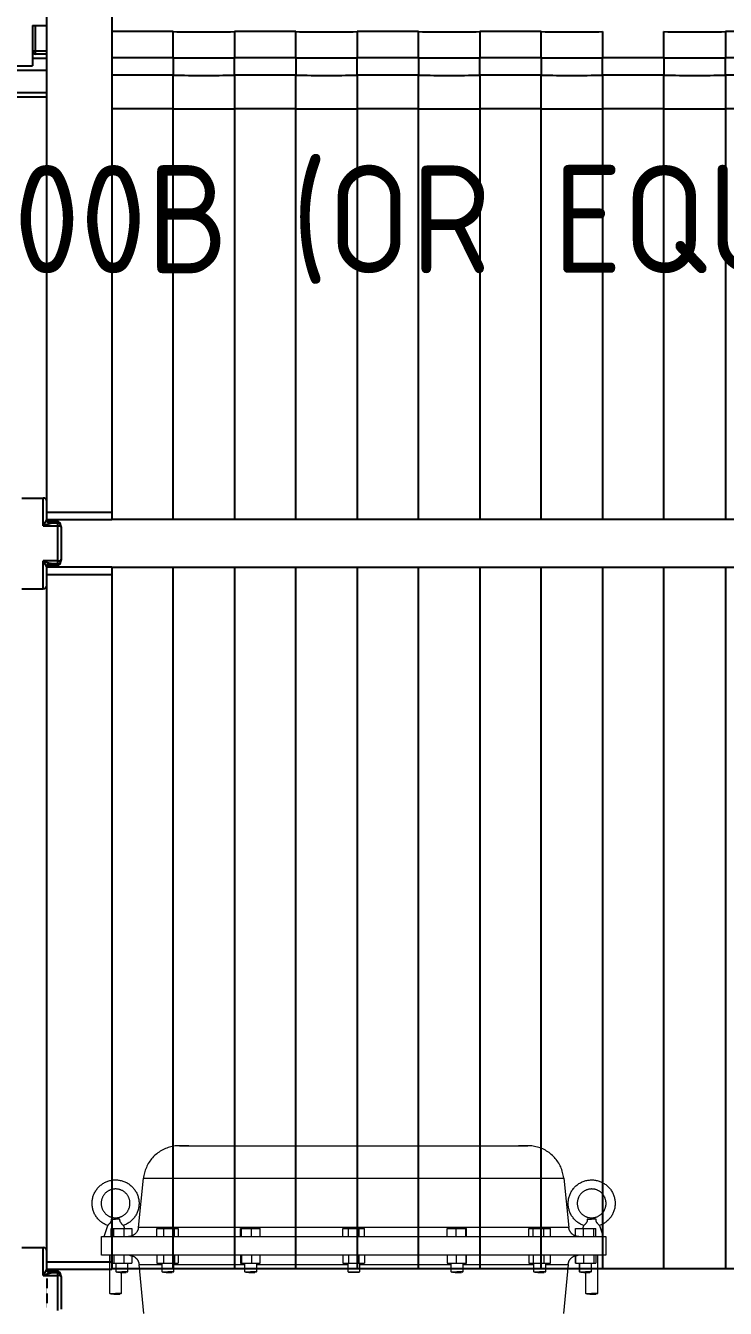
# Model space of a CAD drawing. Header units: millimetres. Extents: x -69706 to 52883, y -6882 to 68885.
# Drawn here: x 36843 to 37329, y 65803 to 66692 of the extents above; entities that cross this region are included whole.
import ezdxf

# ---------------------------------------------------------------- set-up
doc = ezdxf.new("R2010")
doc.units = ezdxf.units.MM
doc.linetypes.add('XFM7P20PCW$0$CHAIN', pattern=[0.3543, 0.2362, -0.0295, 0.0591, -0.0295])
doc.layers.add('XFM7P20PCW$0$G-IMPT', color=252, linetype='Continuous', lineweight=9)
doc.layers.add('XFM7P20PCW$0$SH-TEXT', color=252, linetype='Continuous')
doc.styles.add('XFM7P20PCW$0$aa-txt', font='isocp.shx', dxfattribs={"bigfont": 'chineset'})
doc.dimstyles.new('XFM7P20PCW$0$adim-5', dxfattribs={"dimscale": 10, "dimtxt": 0.25, "dimasz": 0.25, "dimexe": 0.1, "dimexo": 0.5, "dimgap": 0.15, "dimtad": 0, "dimdec": 4, "dimlfac": 5, "dimdsep": 46, "dimtxsty": 'XFM7P20PCW$0$aa-txt', "dimcen": 2.5, "dimclrd": 3, "dimclre": 3, "dimclrt": 256, "dimadec": 0, "dimazin": 0, "dimtfac": 1, "dimtdec": 4, "dimtmove": 0, "dimatfit": 3, "dimfxl": 1, "dimtolj": 1, "dimtzin": 0, "dimarcsym": 0})

# ---------------------------------------------------------------- blocks, each defined once
blk = doc.blocks.new('XFM7P20PCW$0$A$C5a31e6e3')
for p, q in [((876, 1560.5), (876, 1912.02)), ((921, 1912.02), (921, 1560.5)), ((866, 1898.34), (866, 1870.21)), ((876, 1898), (866, 1898)), ((868, 1880.5), (868, 1898)), ((963.6, 1894), (921, 1894)), ((963.6, 1875.83), (963.6, 1894)), ((1006.2, 1894), (1006.2, 1875.83)), ((1048.8, 1894), (1006.2, 1894)), ((1048.8, 1875.83), (1048.8, 1894)), ((1091.4, 1894), (1091.4, 1875.83)), ((1134, 1894), (1091.4, 1894)), ((1134, 1875.83), (1134, 1894)), ((1176.6, 1894), (1176.6, 1875.83)), ((1219.2, 1894), (1176.6, 1894)), ((1219.2, 1875.83), (1219.2, 1894)), ((1261.8, 1894), (1261.8, 1875.83)), ((1304.4, 1875.83), (1304.4, 1894)), ((1347, 1894), (1347, 1875.83)), ((1389.6, 1894), (1347, 1894)), ((868, 1880.5), (866, 1880.5)), ((876, 1880.5), (868, 1880.5)), ((868, 1878.5), (868, 1880.5)), ((876, 1878.5), (868, 1878.5)), ((853, 1870.21), (866, 1870.21)), ((876, 1875.5), (866, 1875.5)), ((963.6, 1875.83), (921, 1875.83)), ((963.6, 1875.83), (963.6, 1863.76)), ((1006.2, 1863.76), (1006.2, 1875.83)), ((1048.8, 1875.83), (1006.2, 1875.83)), ((1048.8, 1875.83), (1048.8, 1863.76)), ((1091.4, 1863.76), (1091.4, 1875.83)), ((1134, 1875.83), (1091.4, 1875.83)), ((1134, 1875.83), (1134, 1863.76)), ((1176.6, 1863.76), (1176.6, 1875.83)), ((1219.2, 1875.83), (1176.6, 1875.83)), ((1219.2, 1875.83), (1219.2, 1863.76)), ((1261.8, 1863.76), (1261.8, 1875.83)), ((1304.4, 1875.83), (1261.8, 1875.83)), ((1304.4, 1875.83), (1304.4, 1863.76)), ((1347, 1863.76), (1347, 1875.83)), ((1389.6, 1875.83), (1347, 1875.83)), ((876, 1867.17), (853, 1867.17)), ((963.6, 1863.76), (921, 1863.76)), ((963.6, 1840.5), (963.6, 1863.76)), ((1006.2, 1863.76), (1006.2, 1840.5)), ((1048.8, 1863.76), (1006.2, 1863.76)), ((1048.8, 1840.5), (1048.8, 1863.76)), ((1091.4, 1863.76), (1091.4, 1840.5)), ((1134, 1863.76), (1091.4, 1863.76)), ((1134, 1840.5), (1134, 1863.76)), ((1176.6, 1863.76), (1176.6, 1840.5)), ((1219.2, 1863.76), (1176.6, 1863.76)), ((1219.2, 1840.5), (1219.2, 1863.76)), ((1261.8, 1863.76), (1261.8, 1840.5)), ((1304.4, 1863.76), (1261.8, 1863.76)), ((1304.4, 1840.5), (1304.4, 1863.76)), ((1347, 1863.76), (1347, 1840.5)), ((1389.6, 1863.76), (1347, 1863.76)), ((876, 1851.51), (853, 1851.51)), ((876, 1848.5), (853, 1848.5)), ((963.6, 1840.5), (921, 1840.5)), ((963.6, 1555.7), (963.6, 1840.5)), ((1006.2, 1840.5), (1006.2, 1555.7)), ((1048.8, 1840.5), (1006.2, 1840.5)), ((1048.8, 1555.7), (1048.8, 1840.5)), ((1091.4, 1840.5), (1091.4, 1555.7)), ((1134, 1840.5), (1091.4, 1840.5)), ((1134, 1555.7), (1134, 1840.5)), ((1176.6, 1840.5), (1176.6, 1555.7)), ((1219.2, 1840.5), (1176.6, 1840.5)), ((1219.2, 1555.7), (1219.2, 1840.5)), ((1261.8, 1840.5), (1261.8, 1555.7)), ((1304.4, 1840.5), (1261.8, 1840.5)), ((1304.4, 1555.7), (1304.4, 1840.5)), ((1347, 1840.5), (1347, 1555.7)), ((1389.6, 1840.5), (1347, 1840.5)), ((858.5, 1570.5), (873.5, 1570.5)), ((873.5, 1551.16), (873.5, 1570.5)), ((876, 1555.5), (876, 1560.5)), ((921, 1560.5), (876, 1560.5)), ((921, 1560.5), (921, 1555.5)), ((873.5, 1551.16), (883.5, 1551.16)), ((876, 1556), (875.77, 1555.32)), ((876, 1555.5), (921, 1555.5)), ((883.5, 1553), (878.49, 1553)), ((879, 1555.5), (879, 1554.04)), ((879, 1553), (879, 1554.04)), ((883.5, 1554.04), (879, 1554.04)), ((883.5, 1554.04), (883.5, 1555.5)), ((883.5, 1553), (883.5, 1554.04)), ((883.5, 1551.16), (883.5, 1553)), ((883.5, 1526.84), (883.5, 1551.16)), ((886, 1550.5), (886, 1550.19)), ((886, 1550.19), (886, 1527.81)), ((1560, 1555.7), (921, 1555.7)), ((883.5, 1526.84), (873.5, 1526.84)), ((873.5, 1507.5), (873.5, 1526.84)), ((875.77, 1522.68), (876, 1522)), ((876, 1517.5), (876, 1522.5)), ((921, 1522.5), (876, 1522.5)), ((878.49, 1525), (883.5, 1525)), ((879, 1523.96), (879, 1525)), ((879, 1523.96), (879, 1522.5)), ((879, 1523.96), (883.5, 1523.96)), ((883.5, 1525), (883.5, 1526.84)), ((883.5, 1523.96), (883.5, 1525)), ((883.5, 1522.5), (883.5, 1523.96)), ((886, 1527.81), (886, 1527.5)), ((921, 1522.5), (921, 1517.5)), ((1560, 1522.3), (921, 1522.3)), ((963.6, 1035.7), (963.6, 1522.3)), ((1006.2, 1522.3), (1006.2, 1035.7)), ((1048.8, 1035.7), (1048.8, 1522.3)), ((1091.4, 1522.3), (1091.4, 1035.7)), ((1134, 1035.7), (1134, 1522.3)), ((1176.6, 1522.3), (1176.6, 1035.7)), ((1219.2, 1035.7), (1219.2, 1522.3)), ((1261.8, 1522.3), (1261.8, 1035.7)), ((1304.4, 1035.7), (1304.4, 1522.3)), ((1347, 1522.3), (1347, 1035.7)), ((876, 1517.5), (921, 1517.5)), ((876, 1040.5), (876, 1517.5)), ((921, 1517.5), (921, 1040.5)), ((858.5, 1507.5), (873.5, 1507.5)), ((858.5, 1050.5), (873.5, 1050.5)), ((873.5, 1031.16), (873.5, 1050.5)), ((876, 1036), (875.77, 1035.32)), ((876, 1035.5), (876, 1040.5)), ((921, 1040.5), (876, 1040.5)), ((876, 1035.5), (921, 1035.5)), ((883.5, 1033), (878.49, 1033)), ((879, 1035.5), (879, 1034.04)), ((879, 1033), (879, 1034.04)), ((883.5, 1034.04), (879, 1034.04)), ((883.5, 1034.04), (883.5, 1035.5)), ((883.5, 1033), (883.5, 1034.04)), ((883.5, 1031.16), (883.5, 1033)), ((921, 1040.5), (921, 1035.5)), ((1560, 1035.7), (921, 1035.7)), ((873.5, 1031.16), (883.5, 1031.16)), ((883.5, 1006.84), (883.5, 1031.16)), ((886, 1030.5), (886, 1030.19)), ((886, 1030.19), (886, 1007.81))]:
    blk.add_line(p, q)
at = {"linetype": 'XFM7P20PCW$0$CHAIN', "ltscale": 0.645154}
blk.add_line((876, 1029), (876, 1009), dxfattribs=at)
at = {"flags": 128}
for points in [[(875.77, 1555.32), (874.76, 1553.67), (873.5, 1551.16)], [(873.5, 1551.16), (876.28, 1552.44), (878.49, 1553)], [(885.99, 1550.82), (885.23, 1553.13), (883.5, 1554.04)], [(878.49, 1525), (876.28, 1525.56), (873.5, 1526.84)], [(873.5, 1526.84), (874.76, 1524.33), (875.77, 1522.68)], [(883.5, 1523.96), (885.23, 1524.87), (885.99, 1527.18)], [(875.77, 1035.32), (874.76, 1033.67), (873.5, 1031.16)], [(873.5, 1031.16), (876.28, 1032.44), (878.49, 1033)], [(885.99, 1030.82), (885.23, 1033.13), (883.5, 1034.04)]]:
    blk.add_lwpolyline(points, dxfattribs=at)
for centre, radius, start, end in [((984.9, 3893.89), 2000, 269.38979, 270.61021), ((1070.1, 3893.89), 2000, 269.38979, 270.61021), ((1155.3, 3893.89), 2000, 269.38979, 270.61021), ((1240.5, 3893.89), 2000, 269.38979, 270.61021), ((1325.7, 3893.89), 2000, 269.38979, 270.61021), ((868, 1880.5), 2, 180, 270), ((873.5, 1568), 2.5, 0, 90), ((879, 1556), 3, 189.59407, 270), ((883.5, 1550.5), 2.5, 0, 90), ((879, 1522), 3, 90, 170.40593), ((883.5, 1527.5), 2.5, 270, 0), ((873.5, 1510), 2.5, 270, 0), ((873.5, 1048), 2.5, 0, 90), ((879, 1036), 3, 189.59407, 270), ((883.5, 1030.5), 2.5, 0, 90)]:
    blk.add_arc(centre, radius, start, end)
for centre, major_axis, ratio, start_param, end_param in [((984.9, 3451.76), (2000, 0), 0.788011, 4.701739, 4.723039), ((1070.1, 3451.76), (2000, 0), 0.788011, 4.701739, 4.723039), ((1155.3, 3451.76), (2000, 0), 0.788011, 4.701739, 4.723039), ((1240.5, 3451.76), (2000, 0), 0.788011, 4.701739, 4.723039), ((1325.7, 3451.76), (2000, 0), 0.788011, 4.701739, 4.723039), ((984.9, 3095.01), (2000, 0), 0.615661, 4.701739, 4.723039), ((1070.1, 3095.01), (2000, 0), 0.615661, 4.701739, 4.723039), ((1155.3, 3095.01), (2000, 0), 0.615661, 4.701739, 4.723039), ((1240.5, 3095.01), (2000, 0), 0.615661, 4.701739, 4.723039), ((1325.7, 3095.01), (2000, 0), 0.615661, 4.701739, 4.723039), ((984.9, 2529.12), (2000, 0), 0.344328, 4.701739, 4.723039), ((1070.1, 2529.12), (2000, 0), 0.344328, 4.701739, 4.723039), ((1155.3, 2529.12), (2000, 0), 0.344328, 4.701739, 4.723039), ((1240.5, 2529.12), (2000, 0), 0.344328, 4.701739, 4.723039), ((1325.7, 2529.12), (2000, 0), 0.344328, 4.701739, 4.723039), ((878.49, 1556), (0, -3), 0.932153, 4.942356, 6.283185), ((879, 1556.42), (3, 0), 0.791667, 3.537846, 4.712389), ((883.5, 1550.19), (2.5, 0), 0.385965, 0, 1.570796), ((878.49, 1522), (0, 3), 0.932153, 0, 1.340829), ((879, 1521.58), (3, 0), 0.791667, 1.570796, 2.745339), ((883.5, 1527.81), (2.5, 0), 0.385965, 4.712389, 6.283185), ((878.49, 1036), (0, -3), 0.932153, 4.942356, 6.283185), ((879, 1036.42), (3, 0), 0.791667, 3.537846, 4.712389), ((883.5, 1030.19), (2.5, 0), 0.385965, 0, 1.570796)]:
    blk.add_ellipse(centre, major_axis=major_axis, ratio=ratio, start_param=start_param, end_param=end_param)
blk = doc.blocks.new('XFM7P20PCW$0$HTS 150A-3D_dwg-5203735-前')
at = {"layer": 'XFM7P20PCW$0$G-IMPT'}
for p, q in [((120.96, 785), (-120.96, 785)), ((-145.83, 762.57), (-149.38, 728.28)), ((145.83, 762.57), (-145.83, 762.57)), ((149.38, 728.28), (145.83, 762.57)), ((-170.7, 729.64), (-173.25, 722)), ((-168.27, 734), (-165.25, 734)), ((-162.23, 734), (-165.25, 734)), ((-159.08, 727.5), (-159.8, 729.64)), ((159.8, 729.64), (159.08, 727.5)), ((162.23, 734), (165.25, 734)), ((168.27, 734), (165.25, 734)), ((173.25, 722), (170.7, 729.64)), ((-175, 722), (-175, 709)), ((175, 722), (-175, 722)), ((-168.23, 722), (-168.23, 727.5)), ((-166.72, 727.5), (-168.23, 727.5)), ((-166.72, 722), (-166.72, 727.5)), ((-159.59, 727.5), (-166.72, 727.5)), ((-159.59, 722), (-159.59, 727.5)), ((-153.98, 727.5), (-159.59, 727.5)), ((-153.98, 722), (-153.98, 727.5)), ((-153.89, 727.5), (-153.89, 722.43)), ((-149.38, 728.28), (149.38, 728.28)), ((-136.64, 722), (-136.64, 727.5)), ((-132.09, 727.5), (-136.64, 727.5)), ((-132.09, 722), (-132.09, 727.5)), ((-124.64, 727.5), (-132.09, 727.5)), ((-124.64, 722), (-124.64, 727.5)), ((-121.75, 727.5), (-124.64, 727.5)), ((-121.75, 722), (-121.75, 727.5)), ((-78.39, 722), (-78.39, 727.5)), ((-77.99, 727.5), (-78.39, 727.5)), ((-77.99, 722), (-77.99, 727.5)), ((-71.3, 727.5), (-77.99, 727.5)), ((-71.3, 722), (-71.3, 727.5)), ((-65.01, 727.5), (-71.3, 727.5)), ((-65.01, 722), (-65.01, 727.5)), ((-7.5, 722), (-7.5, 727.5)), ((-3.89, 727.5), (-7.5, 727.5)), ((-3.89, 722), (-3.89, 727.5)), ((3.61, 727.5), (-3.89, 727.5)), ((3.61, 722), (3.61, 727.5)), ((7.5, 727.5), (3.61, 727.5)), ((7.5, 722), (7.5, 727.5)), ((64.87, 722), (64.87, 727.5)), ((70.98, 727.5), (64.87, 727.5)), ((70.98, 722), (70.98, 727.5)), ((77.81, 727.5), (70.98, 727.5)), ((77.81, 722), (77.81, 727.5)), ((78.53, 727.5), (77.81, 727.5)), ((78.53, 722), (78.53, 727.5)), ((124.39, 727.5), (121.8, 727.5)), ((121.8, 727.5), (121.8, 722)), ((124.39, 722), (124.39, 727.5)), ((131.79, 727.5), (124.39, 727.5)), ((131.79, 722), (131.79, 727.5)), ((136.59, 727.5), (131.79, 727.5)), ((136.59, 722), (136.59, 727.5)), ((159.28, 727.5), (153.89, 727.5)), ((153.89, 727.5), (153.89, 722)), ((159.28, 722), (159.28, 727.5)), ((166.5, 727.5), (159.28, 727.5)), ((166.5, 722), (166.5, 727.5)), ((168.32, 727.5), (166.5, 727.5)), ((168.32, 722), (168.32, 727.5)), ((175, 709), (175, 722)), ((-175, 709), (175, 709)), ((-169.25, 709), (-169.25, 682.5)), ((-168.23, 709), (-168.23, 703.5)), ((-166.72, 703.5), (-168.23, 703.5)), ((-166.72, 709), (-166.72, 703.5)), ((-159.59, 703.5), (-166.72, 703.5)), ((-164.98, 703.5), (-164.98, 697.5)), ((-159.59, 709), (-159.59, 703.5)), ((-153.98, 703.5), (-159.59, 703.5)), ((-156.98, 697.5), (-156.98, 703.5)), ((-156.92, 697.5), (-156.92, 703.5)), ((-153.98, 709), (-153.98, 703.5)), ((-153.89, 708.62), (-153.89, 703.5)), ((-136.64, 703.5), (-136.64, 709)), ((-132.09, 703.5), (-136.64, 703.5)), ((-133.16, 703.5), (-133.16, 697.5)), ((-132.09, 709), (-132.09, 703.5)), ((-124.64, 703.5), (-132.09, 703.5)), ((-125.16, 697.5), (-125.16, 703.5)), ((-124.64, 709), (-124.64, 703.5)), ((-121.75, 703.5), (-124.64, 703.5)), ((-121.75, 709), (-121.75, 703.5)), ((-78.39, 703.5), (-78.39, 709)), ((-77.99, 703.5), (-78.39, 703.5)), ((-77.99, 709), (-77.99, 703.5)), ((-71.3, 703.5), (-77.99, 703.5)), ((-75.75, 703.5), (-75.75, 697.5)), ((-71.3, 709), (-71.3, 703.5)), ((-65.01, 703.5), (-71.3, 703.5)), ((-67.75, 697.5), (-67.75, 703.5)), ((-65.01, 709), (-65.01, 703.5)), ((-7.5, 709), (-7.5, 703.5)), ((-3.89, 703.5), (-7.5, 703.5)), ((-4.14, 703.5), (-4.14, 697.5)), ((-3.89, 703.5), (-3.89, 709)), ((3.61, 703.5), (-3.89, 703.5)), ((3.61, 709), (3.61, 703.5)), ((7.5, 703.5), (3.61, 703.5)), ((3.86, 697.5), (3.86, 703.5)), ((7.5, 709), (7.5, 703.5)), ((64.87, 703.5), (64.87, 709)), ((70.98, 703.5), (64.87, 703.5)), ((67.51, 703.5), (67.51, 697.5)), ((70.98, 709), (70.98, 703.5)), ((77.81, 703.5), (70.98, 703.5)), ((75.51, 697.5), (75.51, 703.5)), ((77.81, 709), (77.81, 703.5)), ((78.53, 703.5), (77.81, 703.5)), ((78.53, 709), (78.53, 703.5)), ((121.8, 709), (121.8, 703.5)), ((124.39, 703.5), (121.8, 703.5)), ((124.39, 709), (124.39, 703.5)), ((131.79, 703.5), (124.39, 703.5)), ((124.99, 703.5), (124.99, 697.5)), ((131.79, 703.5), (131.79, 709)), ((136.59, 703.5), (131.79, 703.5)), ((132.99, 697.5), (132.99, 703.5)), ((136.59, 709), (136.59, 703.5)), ((153.89, 709), (153.89, 703.5)), ((159.28, 703.5), (153.89, 703.5)), ((156.92, 703.5), (156.92, 697.5)), ((159.28, 703.5), (159.28, 709)), ((166.5, 703.5), (159.28, 703.5)), ((164.92, 697.5), (164.92, 703.5)), ((166.5, 709), (166.5, 703.5)), ((168.32, 703.5), (166.5, 703.5)), ((168.32, 709), (168.32, 703.5)), ((169.25, 682.5), (169.25, 709)), ((-164.98, 697.5), (-164.48, 697)), ((-164.98, 697.5), (-160.98, 697.5)), ((-164.88, 697.5), (-164.98, 697.5)), ((-160.98, 697), (-164.01, 697)), ((-162.18, 697), (-160.98, 697)), ((-160.92, 697), (-161.26, 697)), ((-161.26, 697), (-160.92, 697)), ((-161.25, 682.5), (-161.25, 697.22)), ((-156.98, 697.5), (-160.98, 697.5)), ((-160.98, 697), (-157.95, 697)), ((-159.79, 697), (-160.98, 697)), ((-160.92, 697), (-159.78, 697)), ((-159.78, 697), (-160.92, 697)), ((-157.89, 697), (-157.89, 697)), ((-157.48, 697), (-156.98, 697.5)), ((-157.42, 697), (-156.92, 697.5)), ((-157.08, 697.5), (-156.98, 697.5)), ((-157.02, 697.5), (-156.92, 697.5)), ((-156.92, 697.5), (-157.02, 697.5)), ((-148.94, 702.66), (-145.7, 668.63)), ((-133.4, 702.66), (-148.94, 702.66)), ((-133.16, 697.5), (-132.66, 697)), ((-133.16, 697.5), (-129.16, 697.5)), ((-133.06, 697.5), (-133.16, 697.5)), ((-129.16, 697), (-132.19, 697)), ((-130.36, 697), (-129.16, 697)), ((-125.16, 697.5), (-129.16, 697.5)), ((-129.16, 697), (-126.13, 697)), ((-127.96, 697), (-129.16, 697)), ((-125.66, 697), (-125.16, 697.5)), ((-125.26, 697.5), (-125.16, 697.5)), ((-75.9, 702.66), (-125.17, 702.66)), ((-75.75, 697.5), (-75.25, 697)), ((-75.75, 697.5), (-71.75, 697.5)), ((-75.65, 697.5), (-75.75, 697.5)), ((-71.75, 697), (-74.79, 697)), ((-72.95, 697), (-71.75, 697)), ((-67.75, 697.5), (-71.75, 697.5)), ((-71.75, 697), (-68.72, 697)), ((-70.56, 697), (-71.75, 697)), ((-68.25, 697), (-67.75, 697.5)), ((-4.15, 702.66), (-67.91, 702.66)), ((-67.85, 697.5), (-67.75, 697.5)), ((-4.14, 697.5), (-3.64, 697)), ((3.86, 697.5), (-4.14, 697.5)), ((-3.64, 697), (3.36, 697)), ((-3.64, 697), (-2.82, 697)), ((2.54, 697), (3.36, 697)), ((3.36, 697), (3.86, 697.5)), ((67.66, 702.66), (3.87, 702.66)), ((67.51, 697.5), (68.01, 697)), ((67.51, 697.5), (71.51, 697.5)), ((67.61, 697.5), (67.51, 697.5)), ((71.51, 697), (68.47, 697)), ((70.31, 697), (71.51, 697)), ((75.51, 697.5), (71.51, 697.5)), ((71.51, 697), (74.54, 697)), ((72.7, 697), (71.51, 697)), ((75.01, 697), (75.51, 697.5)), ((75.41, 697.5), (75.51, 697.5)), ((125.02, 702.66), (75.65, 702.66)), ((124.99, 697.5), (125.49, 697)), ((124.99, 697.5), (128.99, 697.5)), ((125.09, 697.5), (124.99, 697.5)), ((128.99, 697), (125.96, 697)), ((127.79, 697), (128.99, 697)), ((132.99, 697.5), (128.99, 697.5)), ((128.99, 697), (132.02, 697)), ((130.18, 697), (128.99, 697)), ((132.49, 697), (132.99, 697.5)), ((132.89, 697.5), (132.99, 697.5)), ((148.94, 702.66), (133.43, 702.66)), ((145.7, 668.63), (148.94, 702.66)), ((156.92, 697.5), (157.42, 697)), ((156.92, 697.5), (160.92, 697.5)), ((157.02, 697.5), (156.92, 697.5)), ((156.98, 697.5), (157.48, 697)), ((157.87, 697), (157.87, 697)), ((160.92, 697), (157.89, 697)), ((159.72, 697), (160.92, 697)), ((160.98, 697), (159.79, 697)), ((159.79, 697), (160.98, 697)), ((164.92, 697.5), (160.92, 697.5)), ((160.92, 697), (163.95, 697)), ((162.12, 697), (160.92, 697)), ((160.98, 697), (161.25, 697)), ((161.26, 697), (160.98, 697)), ((161.25, 697.21), (161.25, 682.5)), ((164.42, 697), (164.92, 697.5)), ((164.82, 697.5), (164.92, 697.5)), ((-169.25, 682.5), (-168.75, 682)), ((-169.25, 682.5), (-165.25, 682.5)), ((-165.25, 682), (-168.28, 682)), ((-166.45, 682), (-165.25, 682)), ((-161.25, 682.5), (-165.25, 682.5)), ((-165.25, 682), (-162.22, 682)), ((-164.05, 682), (-165.25, 682)), ((-161.75, 682), (-161.25, 682.5)), ((161.25, 682.5), (161.75, 682)), ((161.25, 682.5), (165.25, 682.5)), ((162.86, 682), (162.22, 682)), ((165.25, 682), (163, 682)), ((164.05, 682), (165.25, 682)), ((169.25, 682.5), (165.25, 682.5)), ((165.25, 682), (168.28, 682)), ((166.45, 682), (165.25, 682)), ((168.75, 682), (169.25, 682.5))]:
    blk.add_line(p, q, dxfattribs=at)
at = {"layer": 'XFM7P20PCW$0$G-IMPT', "flags": 128}
for points in [[(-145.83, 762.57), (-145.71, 763.56), (-145.54, 764.55), (-145.34, 765.53), (-145.1, 766.5), (-144.82, 767.46), (-144.51, 768.41), (-144.15, 769.34), (-143.76, 770.26), (-143.33, 771.17), (-142.87, 772.05), (-142.37, 772.92), (-141.83, 773.76), (-141.26, 774.59), (-140.66, 775.39), (-140.03, 776.16), (-139.37, 776.91), (-138.68, 777.64), (-137.96, 778.33), (-137.21, 779), (-136.44, 779.63), (-135.64, 780.23), (-134.82, 780.8), (-133.98, 781.34), (-133.12, 781.85), (-132.23, 782.31), (-131.33, 782.75), (-130.41, 783.14), (-129.48, 783.5), (-128.53, 783.83), (-127.58, 784.11), (-126.61, 784.35), (-125.63, 784.56), (-124.64, 784.73), (-123.65, 784.85), (-122.65, 784.94), (-121.66, 784.99), (-120.96, 785)], [(120.96, 785), (120.87, 785), (120.58, 785), (120.09, 785), (119.42, 785), (118.55, 785), (117.5, 785), (116.25, 785), (114.82, 785), (113.21, 785), (111.41, 785), (109.44, 785), (107.29, 785), (104.97, 785), (102.49, 785), (99.83, 785), (97.02, 785), (94.06, 785), (90.94, 785), (87.68, 785), (84.28, 785), (80.74, 785), (77.07, 785), (73.28, 785), (69.37, 785), (65.36, 785), (61.23, 785), (57.01, 785), (52.7, 785), (48.31, 785), (43.83, 785), (39.29, 785), (34.68, 785), (30.02, 785), (25.31, 785), (20.56, 785), (15.78, 785), (10.97, 785), (6.14, 785), (1.31, 785), (-3.53, 785), (-8.36, 785), (-13.18, 785), (-17.98, 785), (-22.75, 785), (-27.48, 785), (-32.17, 785), (-36.81, 785), (-41.39, 785), (-45.9, 785), (-50.34, 785), (-54.7, 785), (-58.97, 785), (-63.14, 785), (-67.22, 785), (-71.19, 785), (-75.04, 785), (-78.77, 785), (-82.38, 785), (-85.86, 785), (-89.2, 785), (-92.39, 785), (-95.44, 785), (-98.34, 785), (-101.08, 785), (-103.65, 785), (-106.06, 785), (-108.3, 785), (-110.37, 785), (-112.26, 785), (-113.97, 785), (-115.5, 785), (-116.85, 785), (-118.01, 785), (-118.97, 785), (-119.75, 785), (-120.34, 785), (-120.73, 785), (-120.93, 785), (-120.96, 785)], [(-120.96, 785), (-120.87, 785), (-120.58, 785), (-120.09, 785), (-119.42, 785), (-118.55, 785), (-117.5, 785), (-116.25, 785), (-114.82, 785), (-114.43, 785)], [(114.42, 785), (115.5, 785), (116.85, 785), (118.01, 785), (118.97, 785), (119.75, 785), (120.34, 785), (120.73, 785), (120.93, 785), (120.96, 785)], [(120.96, 785), (121.96, 784.98), (122.96, 784.92), (123.96, 784.82), (124.95, 784.68), (125.93, 784.5), (126.91, 784.28), (127.87, 784.03), (128.83, 783.73), (129.77, 783.4), (130.7, 783.03), (131.61, 782.62), (132.51, 782.17), (133.38, 781.69), (134.24, 781.18), (135.08, 780.63), (135.89, 780.05), (136.68, 779.44), (137.45, 778.79), (138.19, 778.12), (138.9, 777.42), (139.58, 776.69), (140.23, 775.93), (140.85, 775.14), (141.44, 774.34), (142, 773.51), (142.52, 772.65), (143.01, 771.78), (143.47, 770.89), (143.88, 769.98), (144.26, 769.06), (144.61, 768.12), (144.91, 767.17), (145.18, 766.2), (145.41, 765.23), (145.6, 764.25), (145.75, 763.26), (145.83, 762.57)], [(-165.25, 761.3), (-165.9, 761.29), (-166.55, 761.25), (-167.2, 761.18), (-167.85, 761.09), (-168.49, 760.97), (-169.12, 760.83), (-169.75, 760.66), (-170.38, 760.47), (-170.99, 760.25), (-171.6, 760.01), (-172.19, 759.75), (-172.78, 759.46), (-173.35, 759.14), (-173.91, 758.81), (-174.45, 758.45), (-174.98, 758.07), (-175.5, 757.67), (-176, 757.25), (-176.48, 756.81), (-176.94, 756.36), (-177.39, 755.88), (-177.81, 755.38), (-178.22, 754.87), (-178.6, 754.35), (-178.97, 753.81), (-179.31, 753.25), (-179.63, 752.68), (-179.92, 752.1), (-180.19, 751.51), (-180.44, 750.91), (-180.67, 750.29), (-180.87, 749.67), (-181.04, 749.04), (-181.19, 748.41), (-181.31, 747.77), (-181.41, 747.13), (-181.48, 746.48), (-181.53, 745.83), (-181.55, 745.18), (-181.55, 745)], [(-148.95, 745), (-148.96, 745.65), (-149, 746.3), (-149.07, 746.95), (-149.16, 747.6), (-149.27, 748.24), (-149.42, 748.87), (-149.58, 749.5), (-149.78, 750.13), (-149.99, 750.74), (-150.24, 751.35), (-150.5, 751.94), (-150.79, 752.53), (-151.1, 753.1), (-151.44, 753.66), (-151.8, 754.2), (-152.18, 754.73), (-152.58, 755.25), (-153, 755.75), (-153.44, 756.23), (-153.89, 756.69), (-154.37, 757.14), (-154.86, 757.56), (-155.38, 757.97), (-155.9, 758.35), (-156.44, 758.72), (-157, 759.06), (-157.57, 759.38), (-158.15, 759.67), (-158.74, 759.94), (-159.34, 760.19), (-159.96, 760.42), (-160.58, 760.62), (-161.2, 760.79), (-161.84, 760.94), (-162.48, 761.06), (-163.12, 761.16), (-163.77, 761.23), (-164.42, 761.28), (-165.07, 761.3), (-165.25, 761.3)], [(165.25, 761.3), (164.6, 761.29), (163.95, 761.25), (163.3, 761.18), (162.65, 761.09), (162.01, 760.97), (161.38, 760.83), (160.75, 760.66), (160.12, 760.47), (159.51, 760.25), (158.9, 760.01), (158.31, 759.75), (157.72, 759.46), (157.15, 759.14), (156.59, 758.81), (156.05, 758.45), (155.52, 758.07), (155, 757.67), (154.5, 757.25), (154.02, 756.81), (153.56, 756.36), (153.11, 755.88), (152.69, 755.38), (152.28, 754.87), (151.9, 754.35), (151.53, 753.81), (151.19, 753.25), (150.87, 752.68), (150.58, 752.1), (150.31, 751.51), (150.06, 750.91), (149.83, 750.29), (149.63, 749.67), (149.46, 749.04), (149.31, 748.41), (149.19, 747.77), (149.09, 747.13), (149.02, 746.48), (148.97, 745.83), (148.95, 745.18), (148.95, 745)], [(181.55, 745), (181.54, 745.65), (181.5, 746.3), (181.43, 746.95), (181.34, 747.6), (181.23, 748.24), (181.08, 748.87), (180.92, 749.5), (180.72, 750.13), (180.51, 750.74), (180.26, 751.35), (180, 751.94), (179.71, 752.53), (179.4, 753.1), (179.06, 753.66), (178.7, 754.2), (178.32, 754.73), (177.92, 755.25), (177.5, 755.75), (177.06, 756.23), (176.61, 756.69), (176.13, 757.14), (175.64, 757.56), (175.12, 757.97), (174.6, 758.35), (174.06, 758.72), (173.5, 759.06), (172.93, 759.38), (172.35, 759.67), (171.76, 759.94), (171.16, 760.19), (170.54, 760.42), (169.92, 760.62), (169.3, 760.79), (168.66, 760.94), (168.02, 761.06), (167.38, 761.16), (166.73, 761.23), (166.08, 761.28), (165.43, 761.3), (165.25, 761.3)], [(-175.25, 745), (-175.24, 745.4), (-175.22, 745.8), (-175.18, 746.2), (-175.12, 746.59), (-175.05, 746.99), (-174.96, 747.38), (-174.86, 747.76), (-174.74, 748.15), (-174.61, 748.52), (-174.46, 748.89), (-174.3, 749.26), (-174.12, 749.62), (-173.93, 749.97), (-173.72, 750.31), (-173.5, 750.65), (-173.27, 750.97), (-173.03, 751.29), (-172.77, 751.59), (-172.5, 751.89), (-172.22, 752.17), (-171.92, 752.45), (-171.62, 752.71), (-171.31, 752.96), (-170.99, 753.19), (-170.65, 753.41), (-170.31, 753.62), (-169.96, 753.82), (-169.61, 754), (-169.24, 754.17), (-168.87, 754.32), (-168.5, 754.46), (-168.12, 754.58), (-167.73, 754.69), (-167.34, 754.78), (-166.95, 754.85), (-166.55, 754.91), (-166.16, 754.96), (-165.76, 754.99), (-165.36, 755), (-165.25, 755)], [(-165.25, 755), (-164.85, 754.99), (-164.45, 754.97), (-164.05, 754.93), (-163.66, 754.87), (-163.26, 754.8), (-162.87, 754.71), (-162.49, 754.61), (-162.1, 754.49), (-161.73, 754.36), (-161.36, 754.21), (-160.99, 754.05), (-160.63, 753.87), (-160.28, 753.68), (-159.94, 753.47), (-159.6, 753.25), (-159.28, 753.02), (-158.96, 752.78), (-158.66, 752.52), (-158.36, 752.25), (-158.08, 751.97), (-157.8, 751.67), (-157.54, 751.37), (-157.29, 751.06), (-157.06, 750.73), (-156.84, 750.4), (-156.63, 750.06), (-156.43, 749.71), (-156.25, 749.36), (-156.08, 748.99), (-155.93, 748.62), (-155.79, 748.25), (-155.67, 747.87), (-155.56, 747.48), (-155.47, 747.09), (-155.4, 746.7), (-155.34, 746.3), (-155.29, 745.91), (-155.26, 745.51), (-155.25, 745.11), (-155.25, 745)], [(155.25, 745), (155.26, 745.4), (155.28, 745.8), (155.32, 746.2), (155.38, 746.59), (155.45, 746.99), (155.54, 747.38), (155.64, 747.76), (155.76, 748.15), (155.89, 748.52), (156.04, 748.89), (156.2, 749.26), (156.38, 749.62), (156.57, 749.97), (156.78, 750.31), (157, 750.65), (157.23, 750.97), (157.47, 751.29), (157.73, 751.59), (158, 751.89), (158.28, 752.17), (158.58, 752.45), (158.88, 752.71), (159.19, 752.96), (159.51, 753.19), (159.85, 753.41), (160.19, 753.62), (160.54, 753.82), (160.89, 754), (161.26, 754.17), (161.63, 754.32), (162, 754.46), (162.38, 754.58), (162.77, 754.69), (163.16, 754.78), (163.55, 754.85), (163.95, 754.91), (164.34, 754.96), (164.74, 754.99), (165.14, 755), (165.25, 755)], [(165.25, 755), (165.65, 754.99), (166.05, 754.97), (166.45, 754.93), (166.84, 754.87), (167.24, 754.8), (167.63, 754.71), (168.01, 754.61), (168.4, 754.49), (168.77, 754.36), (169.14, 754.21), (169.51, 754.05), (169.87, 753.87), (170.22, 753.68), (170.56, 753.47), (170.9, 753.25), (171.22, 753.02), (171.54, 752.78), (171.84, 752.52), (172.14, 752.25), (172.42, 751.97), (172.7, 751.67), (172.96, 751.37), (173.21, 751.06), (173.44, 750.73), (173.66, 750.4), (173.87, 750.06), (174.07, 749.71), (174.25, 749.36), (174.42, 748.99), (174.57, 748.62), (174.71, 748.25), (174.83, 747.87), (174.94, 747.48), (175.03, 747.09), (175.1, 746.7), (175.16, 746.3), (175.21, 745.91), (175.24, 745.51), (175.25, 745.11), (175.25, 745)], [(-181.55, 745), (-181.54, 744.35), (-181.5, 743.7), (-181.43, 743.05), (-181.34, 742.4), (-181.23, 741.76), (-181.08, 741.12), (-180.92, 740.49), (-180.72, 739.87), (-180.51, 739.26), (-180.26, 738.65), (-180, 738.06), (-179.71, 737.47), (-179.4, 736.9), (-179.06, 736.34), (-178.7, 735.8), (-178.32, 735.27), (-177.92, 734.75), (-177.5, 734.25), (-177.06, 733.77), (-176.61, 733.31), (-176.13, 732.86), (-175.64, 732.44), (-175.12, 732.03), (-174.6, 731.65), (-174.06, 731.28), (-173.5, 730.94), (-172.93, 730.62), (-172.35, 730.33), (-171.76, 730.06), (-171.16, 729.81), (-170.7, 729.64)], [(-165.25, 735), (-165.65, 735.01), (-166.05, 735.03), (-166.45, 735.07), (-166.84, 735.13), (-167.24, 735.2), (-167.63, 735.29), (-168.01, 735.39), (-168.4, 735.51), (-168.77, 735.64), (-169.14, 735.79), (-169.51, 735.95), (-169.87, 736.13), (-170.22, 736.32), (-170.56, 736.53), (-170.9, 736.75), (-171.22, 736.98), (-171.54, 737.22), (-171.84, 737.48), (-172.14, 737.75), (-172.42, 738.03), (-172.7, 738.32), (-172.96, 738.63), (-173.21, 738.94), (-173.44, 739.26), (-173.66, 739.6), (-173.87, 739.94), (-174.07, 740.29), (-174.25, 740.64), (-174.42, 741.01), (-174.57, 741.38), (-174.71, 741.75), (-174.83, 742.13), (-174.94, 742.52), (-175.03, 742.91), (-175.1, 743.3), (-175.16, 743.7), (-175.21, 744.09), (-175.24, 744.49), (-175.25, 744.89), (-175.25, 745)], [(-155.25, 745), (-155.26, 744.6), (-155.28, 744.2), (-155.32, 743.8), (-155.38, 743.41), (-155.45, 743.01), (-155.54, 742.62), (-155.64, 742.24), (-155.76, 741.85), (-155.89, 741.48), (-156.04, 741.11), (-156.2, 740.74), (-156.38, 740.38), (-156.57, 740.03), (-156.78, 739.69), (-157, 739.35), (-157.23, 739.03), (-157.47, 738.71), (-157.73, 738.41), (-158, 738.11), (-158.28, 737.83), (-158.58, 737.55), (-158.88, 737.29), (-159.19, 737.04), (-159.51, 736.81), (-159.85, 736.58), (-160.19, 736.38), (-160.54, 736.18), (-160.89, 736), (-161.26, 735.83), (-161.63, 735.68), (-162, 735.54), (-162.38, 735.42), (-162.77, 735.31), (-163.16, 735.22), (-163.55, 735.14), (-163.95, 735.08), (-164.34, 735.04), (-164.74, 735.01), (-165.14, 735), (-165.25, 735)], [(-159.8, 729.64), (-159.19, 729.87), (-158.59, 730.12), (-158, 730.4), (-157.42, 730.7), (-156.85, 731.03), (-156.3, 731.38), (-155.76, 731.74), (-155.24, 732.13), (-154.73, 732.54), (-154.25, 732.97), (-153.77, 733.42), (-153.32, 733.89), (-152.88, 734.38), (-152.47, 734.88), (-152.08, 735.4), (-151.7, 735.94), (-151.35, 736.48), (-151.02, 737.05), (-150.71, 737.62), (-150.43, 738.21), (-150.17, 738.81), (-149.94, 739.42), (-149.73, 740.03), (-149.54, 740.66), (-149.38, 741.29), (-149.24, 741.93), (-149.13, 742.57), (-149.05, 743.22), (-148.99, 743.87), (-148.96, 744.52), (-148.95, 745)], [(148.95, 745), (148.96, 744.35), (149, 743.7), (149.07, 743.05), (149.16, 742.4), (149.27, 741.76), (149.42, 741.12), (149.58, 740.49), (149.78, 739.87), (149.99, 739.26), (150.24, 738.65), (150.5, 738.06), (150.79, 737.47), (151.1, 736.9), (151.44, 736.34), (151.8, 735.8), (152.18, 735.27), (152.58, 734.75), (153, 734.25), (153.44, 733.77), (153.89, 733.31), (154.37, 732.86), (154.86, 732.44), (155.38, 732.03), (155.9, 731.65), (156.44, 731.28), (157, 730.94), (157.57, 730.62), (158.15, 730.33), (158.74, 730.06), (159.34, 729.81), (159.8, 729.64)], [(165.25, 735), (164.85, 735.01), (164.45, 735.03), (164.05, 735.07), (163.66, 735.13), (163.26, 735.2), (162.87, 735.29), (162.49, 735.39), (162.1, 735.51), (161.73, 735.64), (161.36, 735.79), (160.99, 735.95), (160.63, 736.13), (160.28, 736.32), (159.94, 736.53), (159.6, 736.75), (159.28, 736.98), (158.96, 737.22), (158.66, 737.48), (158.36, 737.75), (158.08, 738.03), (157.8, 738.32), (157.54, 738.63), (157.29, 738.94), (157.06, 739.26), (156.84, 739.6), (156.63, 739.94), (156.43, 740.29), (156.25, 740.64), (156.08, 741.01), (155.93, 741.38), (155.79, 741.75), (155.67, 742.13), (155.56, 742.52), (155.47, 742.91), (155.4, 743.3), (155.34, 743.7), (155.29, 744.09), (155.26, 744.49), (155.25, 744.89), (155.25, 745)], [(175.25, 745), (175.24, 744.6), (175.22, 744.2), (175.18, 743.8), (175.12, 743.41), (175.05, 743.01), (174.96, 742.62), (174.86, 742.24), (174.74, 741.85), (174.61, 741.48), (174.46, 741.11), (174.3, 740.74), (174.12, 740.38), (173.93, 740.03), (173.72, 739.69), (173.5, 739.35), (173.27, 739.03), (173.03, 738.71), (172.77, 738.41), (172.5, 738.11), (172.22, 737.83), (171.92, 737.55), (171.62, 737.29), (171.31, 737.04), (170.99, 736.81), (170.65, 736.58), (170.31, 736.38), (169.96, 736.18), (169.61, 736), (169.24, 735.83), (168.87, 735.68), (168.5, 735.54), (168.12, 735.42), (167.73, 735.31), (167.34, 735.22), (166.95, 735.14), (166.55, 735.08), (166.16, 735.04), (165.76, 735.01), (165.36, 735), (165.25, 735)], [(170.7, 729.64), (171.31, 729.87), (171.91, 730.12), (172.5, 730.4), (173.08, 730.7), (173.65, 731.03), (174.2, 731.38), (174.74, 731.74), (175.26, 732.13), (175.77, 732.54), (176.25, 732.97), (176.73, 733.42), (177.18, 733.89), (177.62, 734.38), (178.03, 734.88), (178.42, 735.4), (178.8, 735.94), (179.15, 736.48), (179.48, 737.05), (179.79, 737.62), (180.07, 738.21), (180.33, 738.81), (180.56, 739.42), (180.77, 740.03), (180.96, 740.66), (181.12, 741.29), (181.26, 741.93), (181.37, 742.57), (181.45, 743.22), (181.51, 743.87), (181.54, 744.52), (181.55, 745)], [(-156.34, 722), (-156.06, 722), (-155.78, 722.02), (-155.5, 722.05), (-155.22, 722.09), (-154.95, 722.14), (-154.68, 722.2), (-154.41, 722.27), (-154.14, 722.35), (-153.87, 722.45), (-153.61, 722.55), (-153.36, 722.67), (-153.11, 722.79), (-152.86, 722.92), (-152.62, 723.07), (-152.39, 723.22), (-152.16, 723.38), (-151.94, 723.56), (-151.72, 723.74), (-151.52, 723.93), (-151.32, 724.12), (-151.13, 724.33), (-150.94, 724.54), (-150.77, 724.76), (-150.61, 724.98), (-150.45, 725.22), (-150.3, 725.46), (-150.17, 725.7), (-150.04, 725.95), (-149.92, 726.2), (-149.82, 726.46), (-149.72, 726.73), (-149.63, 726.99), (-149.56, 727.26), (-149.49, 727.53), (-149.44, 727.81), (-149.4, 728.09), (-149.38, 728.28)], [(149.38, 728.28), (149.41, 728), (149.46, 727.73), (149.51, 727.45), (149.58, 727.18), (149.66, 726.91), (149.75, 726.64), (149.85, 726.38), (149.96, 726.13), (150.08, 725.87), (150.21, 725.62), (150.35, 725.38), (150.5, 725.15), (150.66, 724.91), (150.82, 724.69), (151, 724.47), (151.19, 724.26), (151.38, 724.06), (151.58, 723.87), (151.79, 723.68), (152.01, 723.5), (152.23, 723.33), (152.46, 723.17), (152.69, 723.02), (152.94, 722.88), (153.18, 722.75), (153.44, 722.63), (153.69, 722.52), (153.95, 722.42), (154.22, 722.33), (154.49, 722.25), (154.76, 722.18), (155.03, 722.12), (155.31, 722.08), (155.59, 722.04), (155.87, 722.02), (156.15, 722), (156.34, 722)], [(-148.94, 702.66), (-148.97, 702.94), (-149.02, 703.22), (-149.07, 703.49), (-149.14, 703.76), (-149.21, 704.03), (-149.3, 704.3), (-149.4, 704.56), (-149.51, 704.82), (-149.62, 705.08), (-149.75, 705.32), (-149.89, 705.57), (-150.04, 705.81), (-150.19, 706.04), (-150.36, 706.26), (-150.53, 706.48), (-150.72, 706.69), (-150.91, 706.9), (-151.11, 707.09), (-151.32, 707.28), (-151.53, 707.46), (-151.75, 707.63), (-151.98, 707.79), (-152.22, 707.95), (-152.46, 708.09), (-152.7, 708.22), (-152.96, 708.34), (-153.21, 708.46), (-153.47, 708.56), (-153.74, 708.65), (-154, 708.73), (-154.28, 708.81), (-154.55, 708.87), (-154.82, 708.91), (-155.1, 708.95), (-155.38, 708.98), (-155.66, 708.99), (-155.91, 709)], [(155.63, 708.99), (155.35, 708.98), (155.07, 708.95), (154.8, 708.91), (154.52, 708.86), (154.25, 708.8), (153.98, 708.73), (153.71, 708.64), (153.45, 708.55), (153.19, 708.45), (152.93, 708.33), (152.68, 708.21), (152.43, 708.07), (152.19, 707.93), (151.96, 707.78), (151.73, 707.61), (151.51, 707.44), (151.3, 707.26), (151.09, 707.07), (150.89, 706.88), (150.7, 706.67), (150.52, 706.46), (150.34, 706.24), (150.18, 706.01), (150.02, 705.78), (149.87, 705.54), (149.74, 705.3), (149.61, 705.05), (149.49, 704.79), (149.39, 704.54), (149.29, 704.27), (149.2, 704.01), (149.13, 703.74), (149.07, 703.46), (149.01, 703.19), (148.97, 702.91), (148.94, 702.66)]]:
    blk.add_lwpolyline(points, dxfattribs=at)
at = {"layer": 'XFM7P20PCW$0$G-IMPT'}
for points, knots in [([(-170.7, 729.64), (-170.7, 729.65), (-170.63, 729.72), (-170.35, 729.97), (-170, 730.32), (-169.67, 730.67), (-169.47, 730.91), (-169.31, 731.11), (-169.14, 731.33), (-168.92, 731.63), (-168.73, 731.94), (-168.6, 732.19), (-168.52, 732.38), (-168.45, 732.57), (-168.38, 732.83), (-168.32, 733.16), (-168.27, 733.58), (-168.27, 733.86), (-168.27, 734)], [-1, -1, -1, -1, -0.875, -0.75, -0.625, -0.5625, -0.5, -0.46875, -0.4375, -0.375, -0.3125, -0.28125, -0.25, -0.21875, -0.1875, -0.125, -0.0625, 0, 0, 0, 0]), ([(-162.23, 734), (-162.24, 733.86), (-162.26, 733.57), (-162.22, 733.2), (-162.15, 732.89), (-162.09, 732.66), (-162, 732.43), (-161.9, 732.21), (-161.79, 731.99), (-161.67, 731.78), (-161.54, 731.58), (-161.41, 731.39), (-161.27, 731.2), (-161.08, 730.97), (-160.8, 730.63), (-160.43, 730.24), (-160.08, 729.9), (-159.85, 729.69), (-159.8, 729.64), (-159.8, 729.64)], [-1, -1, -1, -1, -0.930556, -0.861111, -0.826389, -0.791667, -0.756944, -0.722222, -0.6875, -0.652778, -0.618056, -0.583333, -0.548611, -0.513889, -0.444444, -0.333333, -0.222222, -0.111111, 0, 0, 0, 0]), ([(159.8, 729.64), (159.8, 729.65), (159.87, 729.72), (160.15, 729.97), (160.5, 730.32), (160.83, 730.67), (161.03, 730.91), (161.19, 731.11), (161.36, 731.33), (161.58, 731.63), (161.77, 731.94), (161.9, 732.19), (161.98, 732.38), (162.05, 732.57), (162.12, 732.83), (162.18, 733.16), (162.23, 733.58), (162.23, 733.86), (162.23, 734)], [-1, -1, -1, -1, -0.875, -0.75, -0.625, -0.5625, -0.5, -0.46875, -0.4375, -0.375, -0.3125, -0.28125, -0.25, -0.21875, -0.1875, -0.125, -0.0625, 0, 0, 0, 0]), ([(168.27, 734), (168.26, 733.86), (168.24, 733.57), (168.28, 733.2), (168.35, 732.89), (168.41, 732.66), (168.5, 732.43), (168.6, 732.21), (168.71, 731.99), (168.83, 731.78), (168.96, 731.58), (169.09, 731.39), (169.23, 731.2), (169.42, 730.97), (169.7, 730.63), (170.07, 730.24), (170.42, 729.9), (170.65, 729.69), (170.7, 729.64), (170.7, 729.64)], [-1, -1, -1, -1, -0.930556, -0.861111, -0.826389, -0.791667, -0.756944, -0.722222, -0.6875, -0.652778, -0.618056, -0.583333, -0.548611, -0.513889, -0.444444, -0.333333, -0.222222, -0.111111, 0, 0, 0, 0])]:
    blk.add_open_spline(points, degree=3, knots=knots, dxfattribs=at)
for points in [[(-162.54, 734), (-162.43, 734), (-162.33, 734), (-162.23, 734)], [(167.96, 734), (168.06, 734), (168.17, 734), (168.27, 734)]]:
    blk.add_open_spline(points, degree=3, dxfattribs=at)
blk = doc.blocks.new('XFM7P20PCW$0$A$Cd4ff1465')
at = {"layer": 'XFM7P20PCW$0$SH-TEXT', "insert": (104.63, 70.686), "char_height": 2.5, "attachment_point": 7, "style": 'XFM7P20PCW$0$aa-txt'}
blk.add_mtext('JSC JA-4-3400B (OR EQUAL)', dxfattribs=at)
at = {"layer": 'XFM7P20PCW$0$SH-TEXT', "annotation_type": 0, "has_hookline": 1, "hookline_direction": 0}
for points in [[(92.453, 83.349), (101.63, 72.277), (104.13, 72.277)], [(89.162, 77.766), (97.438, 66.568), (99.938, 66.568)]]:
    blk.add_leader(points, dimstyle='XFM7P20PCW$0$adim-5', dxfattribs=at)

msp = doc.modelspace()

# ---------------------------------------------------------------- block references
at = {"xscale": 30, "yscale": 30, "zscale": 30}
msp.add_blockref('XFM7P20PCW$0$A$Cd4ff1465', (33168.778, 64392.725), dxfattribs=at)
msp.add_blockref('XFM7P20PCW$0$A$C5a31e6e3', (35981.862, 64794.236))
at = {"layer": 'XFM7P20PCW$0$G-IMPT', "xscale": -1, "rotation": 359.9970098824261}
msp.add_blockref('XFM7P20PCW$0$HTS 150A-3D_dwg-5203735-前', (37070.755, 65130.442), dxfattribs=at)

doc.saveas('drawing.dxf')
